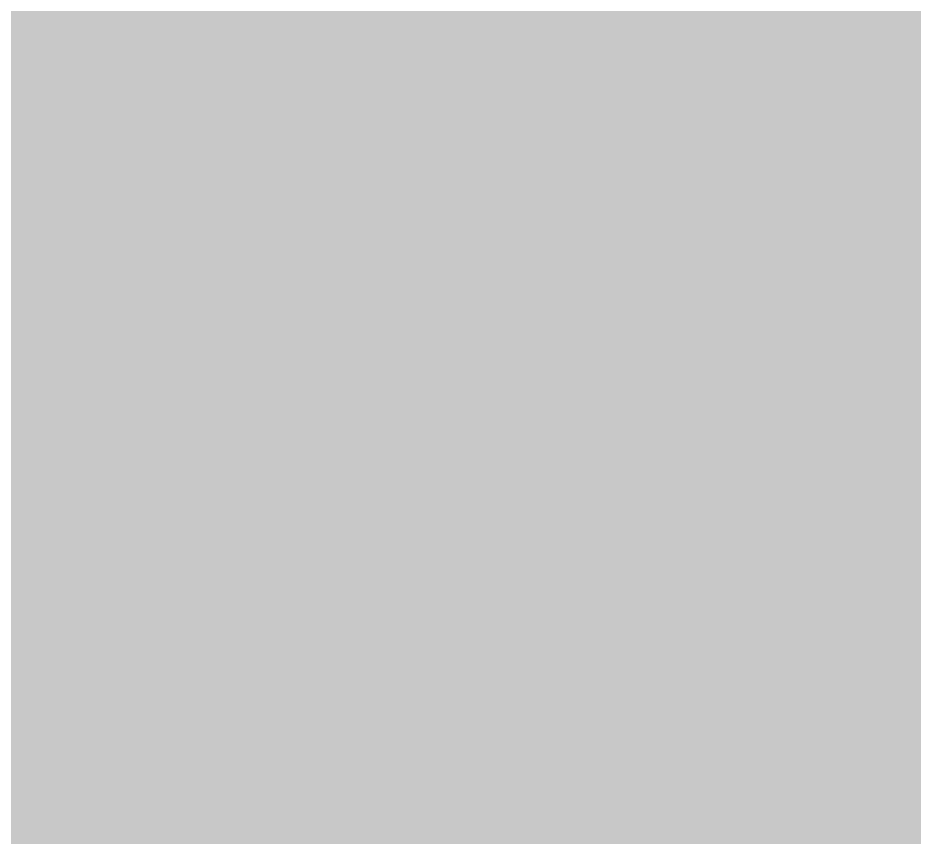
# Model space of a CAD drawing. Header units: inches. Extents: x -3 to 117, y 0 to 53.
# Drawn here: x 7.1886 to 7.4118, y 4.7975 to 5.0014 of the extents above; entities that cross this region are included whole.
import ezdxf

# ---------------------------------------------------------------- set-up
doc = ezdxf.new("R2010")
doc.units = ezdxf.units.IN
for name, color, linetype in [('Bottom Layer', 5, 'Continuous'), ('Bottom Solder', 6, 'Continuous'), ('Mechanical 7', 56, 'Continuous'), ('Top Solder', 216, 'Continuous')]:
    doc.layers.add(name, color=color, linetype=linetype)

# ---------------------------------------------------------------- blocks, each defined once
blk = doc.blocks.new('CONN_TH_2P_P2_50_ZX_XH2_54_2PWZ_75')
at = {"layer": 'Bottom Solder'}
blk.add_hatch(color=6, dxfattribs=at).paths.add_polyline_path([(-2.06248, 0.80137), (-0.43688, 0.80137), (-0.43688, -0.80137), (-2.06248, -0.80137)])
at = {"layer": 'Top Solder'}
blk.add_hatch(color=216, dxfattribs=at).paths.add_polyline_path([(-2.06248, 0.80137), (-0.43688, 0.80137), (-0.43688, -0.80137), (-2.06248, -0.80137)])
at = {"layer": 'Mechanical 7'}
blk.add_lwpolyline([(3.75158, -0.32004, 0.0508, 0.0508, 0), (-3.74904, -0.32004, 0.0508, 0.0508, 0)], format="xyseb", dxfattribs=at)

msp = doc.modelspace()

# ---------------------------------------------------------------- hatches: boundary and pattern name
at = {"layer": 'Bottom Layer'}
h = msp.add_hatch(color=5, dxfattribs=at)
h.paths.add_polyline_path([(30.21218, 4.2926), (26.0858, 4.2926), (26.0858, 0.3603), (5.715, 0.3603), (5.715, 7.747), (5.7404, 7.7724), (26.5646, 7.7724), (26.5646, 7.09253), (26.59122, 6.95874), (26.667, 6.84531), (26.92735, 6.58496), (26.92735, 5.8746), (28.03215, 5.8746), (28.03215, 7.0794), (27.42179, 7.0794), (27.26384, 7.23735), (27.26384, 7.7724), (28.4988, 7.7724), (28.4988, 8.19603), (28.5916, 8.19603), (28.5916, 9.40083), (28.4988, 9.40083), (28.4988, 10.71597), (28.5916, 10.71597), (28.5916, 11.92077), (28.4988, 11.92077), (28.4988, 16.51), (25.908, 16.51), (25.908, 19.939), (30.21218, 19.939)])
h.paths.add_polyline_path([(20.554, 7.21793), (17.546, 7.21793), (17.546, 5.40993), (20.554, 5.40993)], flags=0)
h.paths.add_polyline_path([(25.21901, 7.21773), (23.01102, 7.21773), (23.01102, 4.20973), (25.21901, 4.20973)], flags=0)
h.paths.add_polyline_path([(15.08898, 7.21773), (12.88099, 7.21773), (12.88099, 4.20973), (15.08898, 4.20973)], flags=0)
h.paths.add_polyline_path([(7.67606, 4.27609), (7.41154, 4.27609), (7.15605, 4.20763), (6.92698, 4.07538), (6.73994, 3.88834), (6.60769, 3.65927), (6.53923, 3.40378), (6.53923, 3.13926), (6.60769, 2.88377), (6.73994, 2.6547), (6.92698, 2.46766), (7.15605, 2.33541), (7.41154, 2.26695), (7.67606, 2.26695), (7.93155, 2.33541), (8.16062, 2.46766), (8.34766, 2.6547), (8.47991, 2.88377), (8.54837, 3.13926), (8.54837, 3.40378), (8.47991, 3.65927), (8.34766, 3.88834), (8.16062, 4.07538), (7.93155, 4.20763)], flags=0)
h.paths.add_polyline_path([(19.16849, 4.20235), (18.93151, 4.20235), (18.88168, 4.19244), (18.83097, 4.18912), (18.60207, 4.12778), (18.5565, 4.10531), (18.50838, 4.08897), (18.30316, 3.97049), (18.26496, 3.93698), (18.2227, 3.90875), (18.05514, 3.74119), (18.02691, 3.69894), (17.9934, 3.66073), (17.87492, 3.45551), (17.85859, 3.4074), (17.83611, 3.36182), (17.77478, 3.13292), (17.77145, 3.08222), (17.76154, 3.03238), (17.76154, 2.91389), (17.76154, 2.7954), (17.77145, 2.74555), (17.77478, 2.69486), (17.83611, 2.46596), (17.85858, 2.42039), (17.87492, 2.37227), (17.9934, 2.16705), (18.02691, 2.12885), (18.05514, 2.08659), (18.2227, 1.91903), (18.26495, 1.8908), (18.30316, 1.85729), (18.50838, 1.73881), (18.55649, 1.72247), (18.60207, 1.7), (18.83097, 1.63866), (18.88167, 1.63534), (18.93151, 1.62542), (19.16849, 1.62542), (19.21834, 1.63534), (19.26903, 1.63866), (19.49793, 1.7), (19.5435, 1.72247), (19.59162, 1.73881), (19.79684, 1.85729), (19.83505, 1.89079), (19.8773, 1.91903), (20.04486, 2.08659), (20.07309, 2.12884), (20.1066, 2.16705), (20.22509, 2.37227), (20.24141, 2.42038), (20.26389, 2.46596), (20.32523, 2.69486), (20.32855, 2.74556), (20.33846, 2.7954), (20.33846, 2.91389), (20.33846, 3.03238), (20.32855, 3.08221), (20.32523, 3.13292), (20.26389, 3.36182), (20.24142, 3.40739), (20.22509, 3.45551), (20.1066, 3.66073), (20.0731, 3.69893), (20.04486, 3.74119), (19.8773, 3.90875), (19.83505, 3.93698), (19.79684, 3.97049), (19.59162, 4.08897), (19.54351, 4.1053), (19.49793, 4.12778), (19.26903, 4.18912), (19.21833, 4.19244)], flags=0)

# ---------------------------------------------------------------- block references
at = {"rotation": 270}
msp.add_blockref('CONN_TH_2P_P2_50_ZX_XH2_54_2PWZ_75', (7.5438, 4.5212), dxfattribs=at)

doc.saveas('drawing.dxf')
